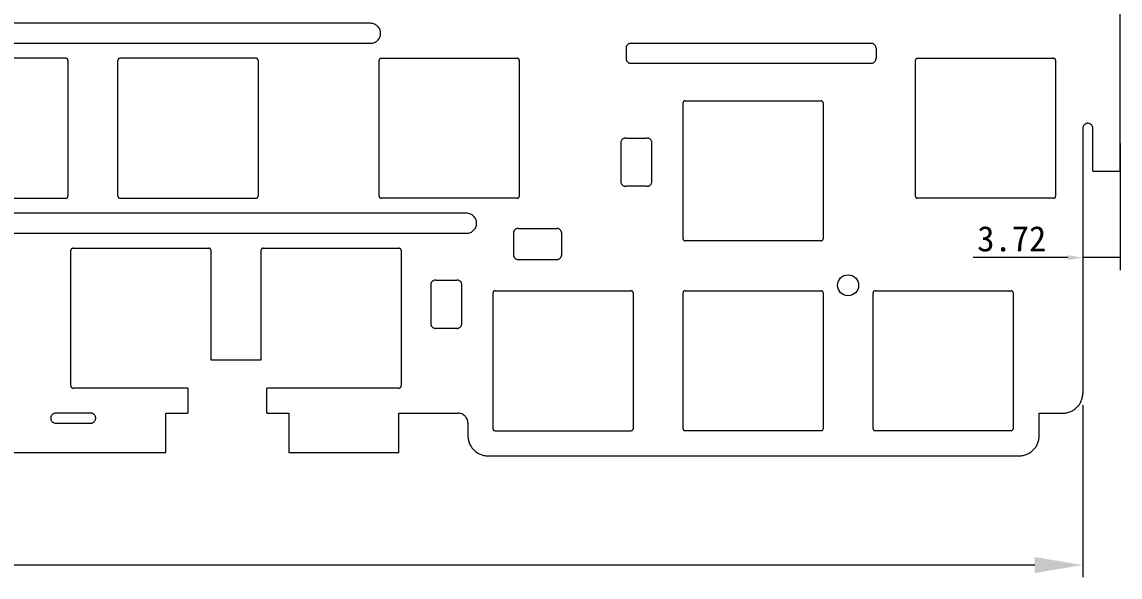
# Model space of a CAD drawing. Header units: millimetres. Extents: x 0 to 2822, y 422 to 2401.
# Drawn here: x 1634.9 to 2076.9, y 1361.5 to 1585.1 of the extents above; entities that cross this region are included whole.
import ezdxf

# ---------------------------------------------------------------- set-up
doc = ezdxf.new("R2010")
doc.units = ezdxf.units.MM

msp = doc.modelspace()

# ---------------------------------------------------------------- hatches: boundary and pattern name
at = {"true_color": 0x00ff00}
h = msp.add_hatch(color=3, dxfattribs=at)
h.dxf.hatch_style = 2
h.paths.add_polyline_path([(2055.85695, 1491.15205), (2061.8958, 1490.145575), (2055.85695, 1489.1391)])
at = {"true_color": 0x00ffff}
h = msp.add_hatch(color=4, dxfattribs=at)
h.dxf.hatch_style = 2
h.paths.add_polyline_path([(2042.570916, 1369.569446), (2061.895729, 1366.348938), (2042.570916, 1363.128077)])

# ---------------------------------------------------------------- linework, layer by layer
at = {"color": 7, "lineweight": 0}
for points in [[(2076.881341, 1524.930169), (2076.881341, 1607.865402)], [(1775.197428, 1584.514477), (1481.301083, 1584.514477)], [(1775.197428, 1576.462606), (1775.609071, 1576.48339), (1776.00882, 1576.544394), (1776.39465, 1576.643593), (1776.764538, 1576.778965), (1777.116462, 1576.948488), (1777.448397, 1577.150137), (1777.758322, 1577.381889), (1778.044212, 1577.641722), (1778.304045, 1577.927612), (1778.535797, 1578.237537), (1778.737446, 1578.569472), (1778.906969, 1578.921396), (1779.042341, 1579.291284), (1779.14154, 1579.677114), (1779.202543, 1580.076863), (1779.223328, 1580.488506), (1779.202543, 1580.90015), (1779.14154, 1581.299899), (1779.042341, 1581.685729), (1778.906969, 1582.055617), (1778.737446, 1582.40754), (1778.535797, 1582.739476), (1778.304045, 1583.0494), (1778.044212, 1583.335291), (1777.758322, 1583.595124), (1777.448397, 1583.826876), (1777.116462, 1584.028525), (1776.764538, 1584.198047), (1776.39465, 1584.33342), (1776.00882, 1584.432619), (1775.609071, 1584.493622), (1775.197428, 1584.514406)], [(1481.301154, 1576.462606), (1775.197498, 1576.462606)], [(1878.025235, 1574.449621), (1878.025235, 1570.423368)], [(1880.038221, 1576.462606), (1879.832428, 1576.452212), (1879.632575, 1576.421706), (1879.439675, 1576.372098), (1879.25474, 1576.304402), (1879.078782, 1576.21963), (1878.912813, 1576.118795), (1878.757847, 1576.002908), (1878.614895, 1575.872982), (1878.484969, 1575.73003), (1878.369082, 1575.575064), (1878.268247, 1575.409095), (1878.183475, 1575.233137), (1878.115779, 1575.048202), (1878.066171, 1574.855302), (1878.035664, 1574.655449), (1878.025271, 1574.449656)], [(1880.038221, 1576.462606), (1976.661937, 1576.462606)], [(1978.674746, 1574.449621), (1978.664352, 1574.655414), (1978.633845, 1574.855267), (1978.584238, 1575.048167), (1978.516542, 1575.233102), (1978.43177, 1575.40906), (1978.330935, 1575.575028), (1978.215048, 1575.729995), (1978.085122, 1575.872947), (1977.94217, 1576.002873), (1977.787203, 1576.11876), (1977.621235, 1576.219595), (1977.445277, 1576.304367), (1977.260342, 1576.372063), (1977.067442, 1576.42167), (1976.867589, 1576.452177), (1976.661796, 1576.462571)], [(1978.674746, 1574.449621), (1978.674746, 1570.423368)], [(1652.586794, 1570.423509), (1597.833214, 1570.423509)], [(1653.391939, 1569.6184), (1653.375579, 1569.780713), (1653.32866, 1569.93186), (1653.254422, 1570.068611), (1653.156107, 1570.187739), (1653.036957, 1570.286015), (1652.900211, 1570.360209), (1652.749112, 1570.407093), (1652.5869, 1570.423439)], [(1653.391939, 1569.6184), (1653.391939, 1514.865172)], [(1673.521616, 1514.865172), (1673.521616, 1569.6184)], [(1674.327078, 1570.423509), (1674.16475, 1570.407164), (1674.013563, 1570.36028), (1673.876755, 1570.286085), (1673.757562, 1570.18781), (1673.659222, 1570.068682), (1673.584971, 1569.93193), (1673.538047, 1569.780783), (1673.521686, 1569.618471)], [(1729.080341, 1570.423509), (1674.327113, 1570.423509)], [(1729.88545, 1569.6184), (1729.869105, 1569.780713), (1729.82222, 1569.93186), (1729.748026, 1570.068611), (1729.649751, 1570.187739), (1729.530623, 1570.286015), (1729.393871, 1570.360209), (1729.242724, 1570.407093), (1729.080411, 1570.423439)], [(1729.88545, 1569.6184), (1729.88545, 1514.865172)], [(1778.700405, 1514.865172), (1778.700405, 1569.6184)], [(1779.505514, 1570.423509), (1779.343202, 1570.407164), (1779.192055, 1570.36028), (1779.055303, 1570.286085), (1778.936175, 1570.18781), (1778.8379, 1570.068682), (1778.763705, 1569.93193), (1778.716821, 1569.780783), (1778.700476, 1569.618471)], [(1779.505514, 1570.423509), (1834.258742, 1570.423509)], [(1835.064204, 1569.6184), (1835.047844, 1569.780713), (1835.000919, 1569.93186), (1834.926669, 1570.068611), (1834.828328, 1570.187739), (1834.709136, 1570.286015), (1834.572327, 1570.360209), (1834.421141, 1570.407093), (1834.258813, 1570.423439)], [(1835.064204, 1569.6184), (1835.064204, 1514.865172)], [(1878.025235, 1570.423509), (1878.035629, 1570.217717), (1878.066136, 1570.017864), (1878.115744, 1569.824964), (1878.18344, 1569.640029), (1878.268211, 1569.464071), (1878.369047, 1569.298102), (1878.484934, 1569.143136), (1878.614859, 1569.000183), (1878.757811, 1568.870258), (1878.912778, 1568.754371), (1879.078746, 1568.653536), (1879.254704, 1568.568764), (1879.43964, 1568.501068), (1879.63254, 1568.45146), (1879.832392, 1568.420953), (1880.038185, 1568.410559)], [(1976.661761, 1568.410559), (1976.867554, 1568.420953), (1977.067406, 1568.45146), (1977.260306, 1568.501068), (1977.445242, 1568.568764), (1977.6212, 1568.653536), (1977.787168, 1568.754371), (1977.942135, 1568.870258), (1978.085087, 1569.000183), (1978.215013, 1569.143136), (1978.330899, 1569.298102), (1978.431735, 1569.464071), (1978.516507, 1569.640029), (1978.584202, 1569.824964), (1978.63381, 1570.017864), (1978.664317, 1570.217717), (1978.674711, 1570.423509)], [(1994.593843, 1514.865172), (1994.593843, 1569.6184)], [(1995.398953, 1570.423509), (1995.23664, 1570.407164), (1995.085493, 1570.36028), (1994.948741, 1570.286085), (1994.829614, 1570.18781), (1994.731338, 1570.068682), (1994.657144, 1569.93193), (1994.610259, 1569.780783), (1994.593914, 1569.618471)], [(1995.398953, 1570.423509), (2050.152181, 1570.423509)], [(2050.957325, 1569.6184), (2050.94098, 1569.780713), (2050.894095, 1569.93186), (2050.819901, 1570.068611), (2050.721626, 1570.187739), (2050.602498, 1570.286015), (2050.465746, 1570.360209), (2050.314599, 1570.407093), (2050.152286, 1570.423439)], [(2050.957325, 1569.6184), (2050.957325, 1514.865172)], [(1880.038221, 1568.410559), (1976.661937, 1568.410559)], [(1900.989552, 1497.754744), (1900.989552, 1552.507972)], [(1901.794696, 1553.313293), (1901.632383, 1553.296933), (1901.481237, 1553.250008), (1901.344485, 1553.175758), (1901.225357, 1553.077417), (1901.127082, 1552.958225), (1901.052887, 1552.821416), (1901.006003, 1552.67023), (1900.989658, 1552.507902)], [(1901.794696, 1553.313293), (1956.547924, 1553.313293)], [(1957.353386, 1552.508007), (1957.337026, 1552.670336), (1957.290101, 1552.821522), (1957.215851, 1552.95833), (1957.11751, 1553.077523), (1956.998318, 1553.175863), (1956.861509, 1553.250114), (1956.710323, 1553.297038), (1956.547995, 1553.313399)], [(1957.353386, 1552.508007), (1957.353386, 1497.75478)], [(2065.921771, 1542.241963), (2065.911377, 1542.447755), (2065.880869, 1542.647608), (2065.83126, 1542.840508), (2065.763561, 1543.025443), (2065.678784, 1543.201401), (2065.57794, 1543.36737), (2065.462043, 1543.522336), (2065.332103, 1543.665289), (2065.189132, 1543.795214), (2065.034142, 1543.911101), (2064.868145, 1544.011936), (2064.692153, 1544.096708), (2064.507177, 1544.164404), (2064.31423, 1544.214012), (2064.114323, 1544.244519), (2063.908468, 1544.254913), (2063.702737, 1544.244519), (2063.502939, 1544.214012), (2063.310086, 1544.164404), (2063.125191, 1544.096708), (2062.949267, 1544.011936), (2062.783327, 1543.911101), (2062.628384, 1543.795214), (2062.48545, 1543.665289), (2062.355539, 1543.522336), (2062.239664, 1543.36737), (2062.138836, 1543.201401), (2062.054069, 1543.025443), (2061.986377, 1542.840508), (2061.936771, 1542.647608), (2061.906264, 1542.447755), (2061.895871, 1542.241963)], [(1877.908466, 1538.329869), (1877.702673, 1538.319475), (1877.50282, 1538.288968), (1877.30992, 1538.23936), (1877.124985, 1538.171664), (1876.949027, 1538.086892), (1876.783059, 1537.986057), (1876.628092, 1537.87017), (1876.48514, 1537.740245), (1876.355214, 1537.597292), (1876.239327, 1537.442326), (1876.138492, 1537.276357), (1876.05372, 1537.100399), (1875.986024, 1536.915464), (1875.936417, 1536.722564), (1875.90591, 1536.522711), (1875.895516, 1536.316919)], [(1877.908466, 1538.329869), (1886.427696, 1538.329869)], [(1888.440787, 1536.316919), (1888.430394, 1536.522711), (1888.399887, 1536.722564), (1888.350279, 1536.915464), (1888.282583, 1537.100399), (1888.197811, 1537.276357), (1888.096976, 1537.442326), (1887.981089, 1537.597292), (1887.851164, 1537.740245), (1887.708211, 1537.87017), (1887.553245, 1537.986057), (1887.387276, 1538.086892), (1887.211318, 1538.171664), (1887.026383, 1538.23936), (1886.833483, 1538.288968), (1886.63363, 1538.319475), (1886.427837, 1538.329869)], [(2061.895835, 1542.241963), (2061.895835, 1435.575015)], [(2065.921771, 1524.930346), (2065.921771, 1542.241857)], [(1875.895481, 1536.316919), (1875.895481, 1520.896649)], [(1888.440787, 1520.896649), (1888.440787, 1536.316919)], [(1875.895481, 1520.896649), (1875.905874, 1520.690856), (1875.936381, 1520.491004), (1875.985989, 1520.298104), (1876.053685, 1520.113168), (1876.138457, 1519.93721), (1876.239292, 1519.771242), (1876.355179, 1519.616275), (1876.485105, 1519.473323), (1876.628057, 1519.343397), (1876.783023, 1519.227511), (1876.948992, 1519.126675), (1877.12495, 1519.041903), (1877.309885, 1518.974208), (1877.502785, 1518.9246), (1877.702638, 1518.894093), (1877.908431, 1518.883699)], [(1886.427838, 1518.883699), (1886.63363, 1518.894093), (1886.833483, 1518.9246), (1887.026383, 1518.974208), (1887.211318, 1519.041903), (1887.387276, 1519.126675), (1887.553245, 1519.227511), (1887.708211, 1519.343397), (1887.851164, 1519.473323), (1887.981089, 1519.616275), (1888.096976, 1519.771242), (1888.197811, 1519.93721), (1888.282583, 1520.113168), (1888.350279, 1520.298104), (1888.399887, 1520.491004), (1888.430394, 1520.690856), (1888.440787, 1520.896649)], [(2065.921771, 1524.930169), (2076.881165, 1524.930169)], [(1886.427838, 1518.883699), (1877.908607, 1518.883699)], [(1597.833214, 1514.059851), (1652.586794, 1514.059851)], [(1652.586794, 1514.059851), (1652.749006, 1514.076212), (1652.900105, 1514.123136), (1653.036851, 1514.197387), (1653.156001, 1514.295727), (1653.254316, 1514.41492), (1653.328554, 1514.551728), (1653.375473, 1514.702915), (1653.391833, 1514.865243)], [(1673.521616, 1514.865172), (1673.537976, 1514.702844), (1673.584901, 1514.551658), (1673.659151, 1514.414849), (1673.757492, 1514.295657), (1673.876684, 1514.197316), (1674.013493, 1514.123066), (1674.164679, 1514.076141), (1674.327007, 1514.059781)], [(1674.327078, 1514.059851), (1729.080306, 1514.059851)], [(1729.080341, 1514.059851), (1729.242654, 1514.076212), (1729.3938, 1514.123136), (1729.530552, 1514.197387), (1729.64968, 1514.295727), (1729.747956, 1514.41492), (1729.82215, 1514.551728), (1729.869034, 1514.702915), (1729.88538, 1514.865243)], [(1778.700405, 1514.865172), (1778.716751, 1514.702844), (1778.763635, 1514.551658), (1778.837829, 1514.414849), (1778.936105, 1514.295657), (1779.055233, 1514.197316), (1779.191984, 1514.123066), (1779.343131, 1514.076141), (1779.505444, 1514.059781)], [(1834.258742, 1514.059851), (1779.505514, 1514.059851)], [(1834.258742, 1514.059851), (1834.42107, 1514.076212), (1834.572257, 1514.123136), (1834.709065, 1514.197387), (1834.828258, 1514.295727), (1834.926598, 1514.41492), (1835.000849, 1514.551728), (1835.047773, 1514.702915), (1835.064134, 1514.865243)], [(1994.593843, 1514.865172), (1994.610189, 1514.702844), (1994.657073, 1514.551658), (1994.731268, 1514.414849), (1994.829543, 1514.295657), (1994.948671, 1514.197316), (1995.085423, 1514.123066), (1995.236569, 1514.076141), (1995.398882, 1514.059781)], [(2050.152216, 1514.059851), (1995.398988, 1514.059851)], [(2050.152216, 1514.059851), (2050.314529, 1514.076212), (2050.465675, 1514.123136), (2050.602427, 1514.197387), (2050.721555, 1514.295727), (2050.819831, 1514.41492), (2050.894025, 1514.551728), (2050.940909, 1514.702915), (2050.957255, 1514.865243)], [(1813.846914, 1508.020966), (1548.132222, 1508.020966)], [(1813.846914, 1499.968919), (1814.258558, 1499.989707), (1814.658307, 1500.050721), (1815.044136, 1500.149938), (1815.414025, 1500.285333), (1815.765948, 1500.454882), (1816.097884, 1500.656561), (1816.407808, 1500.888345), (1816.693699, 1501.148211), (1816.953532, 1501.434134), (1817.185284, 1501.74409), (1817.386933, 1502.076056), (1817.556455, 1502.428006), (1817.691828, 1502.797917), (1817.791027, 1503.183764), (1817.85203, 1503.583524), (1817.872814, 1503.995172), (1817.85203, 1504.406757), (1817.791027, 1504.806463), (1817.691828, 1505.192263), (1817.556455, 1505.562133), (1817.386933, 1505.914049), (1817.185284, 1506.245986), (1816.953532, 1506.555919), (1816.693699, 1506.841824), (1816.407808, 1507.101675), (1816.097884, 1507.333449), (1815.765948, 1507.535119), (1815.414025, 1507.704663), (1815.044136, 1507.840055), (1814.658307, 1507.93927), (1814.258558, 1508.000284), (1813.846914, 1508.021072)], [(1548.132187, 1499.968919), (1813.846879, 1499.968919)], [(1832.690539, 1499.901574), (1832.690539, 1491.382343)], [(1834.703524, 1501.914524), (1834.497732, 1501.90413), (1834.297879, 1501.873623), (1834.104979, 1501.824015), (1833.920044, 1501.756319), (1833.744086, 1501.671547), (1833.578117, 1501.570712), (1833.423151, 1501.454825), (1833.280198, 1501.3249), (1833.150273, 1501.181947), (1833.034386, 1501.026981), (1832.933551, 1500.861012), (1832.848779, 1500.685054), (1832.781083, 1500.500119), (1832.731475, 1500.307219), (1832.700968, 1500.107366), (1832.690574, 1499.901574)], [(1834.703524, 1501.914524), (1850.123794, 1501.914524)], [(1852.136744, 1499.901574), (1852.12635, 1500.107366), (1852.095843, 1500.307219), (1852.046235, 1500.500119), (1851.97854, 1500.685054), (1851.893768, 1500.861012), (1851.792932, 1501.026981), (1851.677046, 1501.181947), (1851.54712, 1501.3249), (1851.404168, 1501.454825), (1851.249201, 1501.570712), (1851.083233, 1501.671547), (1850.907275, 1501.756319), (1850.72234, 1501.824015), (1850.529439, 1501.873623), (1850.329587, 1501.90413), (1850.123794, 1501.914524)], [(1852.136744, 1491.382167), (1852.136744, 1499.901397)], [(1900.989552, 1497.754744), (1901.005897, 1497.592416), (1901.052782, 1497.44123), (1901.126976, 1497.304422), (1901.225251, 1497.185229), (1901.344379, 1497.086889), (1901.481131, 1497.012638), (1901.632278, 1496.965714), (1901.794591, 1496.949353)], [(1956.547924, 1496.949459), (1901.794696, 1496.949459)], [(1956.547924, 1496.949459), (1956.710252, 1496.965819), (1956.861439, 1497.012744), (1956.998247, 1497.086994), (1957.11744, 1497.185335), (1957.21578, 1497.304527), (1957.290031, 1497.441336), (1957.336955, 1497.592522), (1957.353316, 1497.75485)], [(1654.59978, 1438.372331), (1654.59978, 1493.125559)], [(1655.404889, 1493.930845), (1655.242576, 1493.914484), (1655.09143, 1493.86756), (1654.954678, 1493.793309), (1654.83555, 1493.694969), (1654.737274, 1493.575776), (1654.66308, 1493.438968), (1654.616196, 1493.287781), (1654.59985, 1493.125453)], [(1655.404889, 1493.930845), (1710.158117, 1493.930845)], [(1710.963262, 1493.125559), (1710.946916, 1493.287887), (1710.900032, 1493.439074), (1710.825837, 1493.575882), (1710.727562, 1493.695075), (1710.608434, 1493.793415), (1710.471682, 1493.867666), (1710.320536, 1493.91459), (1710.158223, 1493.930951)], [(1710.963262, 1493.125559), (1710.963262, 1448.986004)], [(1731.093291, 1448.986145), (1731.093291, 1493.124995)], [(1731.898436, 1493.929998), (1731.736123, 1493.913638), (1731.584976, 1493.866719), (1731.448224, 1493.792481), (1731.329096, 1493.694166), (1731.230821, 1493.575016), (1731.156627, 1493.43827), (1731.109742, 1493.287171), (1731.093397, 1493.124959)], [(1731.898436, 1493.929998), (1786.651663, 1493.929998)], [(1787.456773, 1493.124889), (1787.440427, 1493.287101), (1787.393543, 1493.4382), (1787.319349, 1493.574945), (1787.221073, 1493.694096), (1787.101945, 1493.792411), (1786.965193, 1493.866648), (1786.814047, 1493.913568), (1786.651734, 1493.929928)], [(1787.456773, 1493.124889), (1787.456773, 1438.371308)], [(1832.690539, 1491.382167), (1832.700933, 1491.176374), (1832.73144, 1490.976521), (1832.781048, 1490.783621), (1832.848743, 1490.598686), (1832.933515, 1490.422728), (1833.034351, 1490.256759), (1833.150237, 1490.101793), (1833.280163, 1489.958841), (1833.423115, 1489.828915), (1833.578082, 1489.713028), (1833.74405, 1489.612193), (1833.920008, 1489.527421), (1834.104944, 1489.459725), (1834.297844, 1489.410118), (1834.497696, 1489.379611), (1834.703489, 1489.369217)], [(1850.123759, 1489.369217), (1850.329551, 1489.379611), (1850.529404, 1489.410118), (1850.722304, 1489.459725), (1850.907239, 1489.527421), (1851.083197, 1489.612193), (1851.249166, 1489.713028), (1851.404132, 1489.828915), (1851.547085, 1489.958841), (1851.67701, 1490.101793), (1851.792897, 1490.256759), (1851.893732, 1490.422728), (1851.978504, 1490.598686), (1852.0462, 1490.783621), (1852.095808, 1490.976521), (1852.126315, 1491.176374), (1852.136709, 1491.382167)], [(1834.703524, 1489.369217), (1850.123794, 1489.369217)], [(1801.414919, 1481.107373), (1801.209064, 1481.096979), (1801.009157, 1481.066472), (1800.81621, 1481.016864), (1800.631235, 1480.949168), (1800.455242, 1480.864397), (1800.289246, 1480.763561), (1800.134256, 1480.647674), (1799.991285, 1480.517749), (1799.861345, 1480.374797), (1799.745447, 1480.21983), (1799.644604, 1480.053862), (1799.559826, 1479.877904), (1799.492127, 1479.692968), (1799.442518, 1479.500068), (1799.412011, 1479.300216), (1799.401617, 1479.094423)], [(1801.414919, 1481.107373), (1809.93415, 1481.107373)], [(1811.947276, 1479.094388), (1811.936882, 1479.30018), (1811.906376, 1479.500033), (1811.856768, 1479.692933), (1811.789072, 1479.877868), (1811.7043, 1480.053826), (1811.603465, 1480.219795), (1811.487578, 1480.374761), (1811.357652, 1480.517714), (1811.2147, 1480.647639), (1811.059734, 1480.763526), (1810.893765, 1480.864361), (1810.717807, 1480.949133), (1810.532872, 1481.016829), (1810.339972, 1481.066437), (1810.140119, 1481.096944), (1809.934326, 1481.107337)], [(1799.401617, 1479.094388), (1799.401617, 1463.674118)], [(1811.947276, 1463.674153), (1811.947276, 1479.094423)], [(1825.30115, 1476.819923), (1825.138837, 1476.803578), (1824.98769, 1476.756693), (1824.850939, 1476.682499), (1824.731811, 1476.584224), (1824.633535, 1476.465096), (1824.559341, 1476.328344), (1824.512457, 1476.177197), (1824.496111, 1476.014884)], [(1825.30115, 1476.819923), (1880.054378, 1476.819923)], [(1880.859522, 1476.014814), (1880.843177, 1476.177127), (1880.796293, 1476.328273), (1880.722098, 1476.465025), (1880.623823, 1476.584153), (1880.504695, 1476.682429), (1880.367943, 1476.756623), (1880.216797, 1476.803507), (1880.054484, 1476.819853)], [(1901.794696, 1476.819606), (1901.632383, 1476.803246), (1901.481237, 1476.756326), (1901.344485, 1476.682089), (1901.225357, 1476.583774), (1901.127082, 1476.464623), (1901.052887, 1476.327878), (1901.006003, 1476.176779), (1900.989658, 1476.014567)], [(1901.794696, 1476.819606), (1956.547924, 1476.819606)], [(1957.353386, 1476.014461), (1957.337026, 1476.176673), (1957.290101, 1476.327772), (1957.215851, 1476.464517), (1957.11751, 1476.583668), (1956.998318, 1476.681983), (1956.861509, 1476.75622), (1956.710323, 1476.80314), (1956.547995, 1476.8195)], [(1978.288208, 1476.819923), (1978.125996, 1476.803578), (1977.974897, 1476.756693), (1977.838151, 1476.682499), (1977.719001, 1476.584224), (1977.620686, 1476.465096), (1977.546448, 1476.328344), (1977.499529, 1476.177197), (1977.483169, 1476.014884)], [(1978.288208, 1476.819923), (2033.041788, 1476.819923)], [(2033.846933, 1476.014814), (2033.830573, 1476.177127), (2033.783653, 1476.328273), (2033.709416, 1476.465025), (2033.611101, 1476.584153), (2033.49195, 1476.682429), (2033.355205, 1476.756623), (2033.204106, 1476.803507), (2033.041894, 1476.819853)], [(1824.496041, 1421.261551), (1824.496041, 1476.014779)], [(1880.859522, 1476.014814), (1880.859522, 1421.261586)], [(1900.989552, 1421.261057), (1900.989552, 1476.014637)], [(1957.353386, 1476.014461), (1957.353386, 1421.260881)], [(1977.483098, 1421.261551), (1977.483098, 1476.014779)], [(2033.846933, 1476.014814), (2033.846933, 1421.261586)], [(1799.401617, 1463.674153), (1799.412011, 1463.46836), (1799.442518, 1463.268508), (1799.492127, 1463.075608), (1799.559826, 1462.890672), (1799.644604, 1462.714714), (1799.745447, 1462.548746), (1799.861345, 1462.39378), (1799.991285, 1462.250827), (1800.134256, 1462.120902), (1800.289246, 1462.005015), (1800.455242, 1461.904179), (1800.631235, 1461.819408), (1800.81621, 1461.751712), (1801.009157, 1461.702104), (1801.209064, 1461.671597), (1801.414919, 1461.661203)], [(1809.934326, 1461.661168), (1810.140119, 1461.671562), (1810.339972, 1461.702069), (1810.532872, 1461.751676), (1810.717807, 1461.819372), (1810.893765, 1461.904144), (1811.059734, 1462.00498), (1811.2147, 1462.120866), (1811.357652, 1462.250792), (1811.487578, 1462.393744), (1811.603465, 1462.548711), (1811.7043, 1462.714679), (1811.789072, 1462.890637), (1811.856768, 1463.075572), (1811.906376, 1463.268473), (1811.936882, 1463.468325), (1811.947276, 1463.674118)], [(1809.934326, 1461.661168), (1801.415096, 1461.661168)], [(1710.963262, 1448.986145), (1731.093467, 1448.986145)], [(1654.59978, 1438.372331), (1654.616125, 1438.21012), (1654.66301, 1438.059021), (1654.737204, 1437.922275), (1654.835479, 1437.803124), (1654.954607, 1437.70481), (1655.091359, 1437.630572), (1655.242506, 1437.583653), (1655.404819, 1437.567292)], [(1701.602938, 1437.567222), (1655.404924, 1437.567222)], [(1701.602938, 1437.567222), (1701.602938, 1427.523286)], [(1786.651663, 1437.56634), (1733.407972, 1437.56634)], [(1733.408077, 1427.523215), (1733.408077, 1437.566446)], [(1786.651663, 1437.56634), (1786.813976, 1437.5827), (1786.965123, 1437.62962), (1787.101875, 1437.703857), (1787.221003, 1437.802172), (1787.319278, 1437.921323), (1787.393472, 1438.058068), (1787.440357, 1438.209167), (1787.456702, 1438.371379)], [(2053.843612, 1427.523215), (2054.257978, 1427.533693), (2054.666904, 1427.564787), (2055.069884, 1427.615993), (2055.466412, 1427.686804), (2055.855982, 1427.776715), (2056.238089, 1427.885219), (2056.612226, 1428.01181), (2056.977888, 1428.155983), (2057.334569, 1428.317231), (2057.681762, 1428.495049), (2058.018962, 1428.68893), (2058.345663, 1428.898369), (2058.661359, 1429.122859), (2058.965544, 1429.361895), (2059.257712, 1429.61497), (2059.537357, 1429.881579), (2059.803974, 1430.161215), (2060.057056, 1430.453374), (2060.296098, 1430.757548), (2060.520593, 1431.073231), (2060.730036, 1431.399918), (2060.923921, 1431.737104), (2061.101741, 1432.08428), (2061.262992, 1432.440943), (2061.407166, 1432.806585), (2061.533759, 1433.180702), (2061.642264, 1433.562786), (2061.732175, 1433.952332), (2061.802987, 1434.348834), (2061.854193, 1434.751786), (2061.885287, 1435.160681), (2061.895765, 1435.575015)], [(1648.459929, 1427.522863), (1648.254137, 1427.512469), (1648.054284, 1427.481962), (1647.861384, 1427.432354), (1647.676449, 1427.364658), (1647.500491, 1427.279886), (1647.334522, 1427.179051), (1647.179556, 1427.063164), (1647.036603, 1426.933239), (1646.906678, 1426.790286), (1646.790791, 1426.63532), (1646.689956, 1426.469351), (1646.605184, 1426.293393), (1646.537488, 1426.108458), (1646.48788, 1425.915558), (1646.457373, 1425.715705), (1646.446979, 1425.509912), (1646.457373, 1425.30412), (1646.48788, 1425.104267), (1646.537488, 1424.911367), (1646.605184, 1424.726432), (1646.689956, 1424.550474), (1646.790791, 1424.384505), (1646.906678, 1424.229539), (1647.036603, 1424.086586), (1647.179556, 1423.956661), (1647.334522, 1423.840774), (1647.500491, 1423.739939), (1647.676449, 1423.655167), (1647.861384, 1423.587471), (1648.054284, 1423.537863), (1648.254137, 1423.507356), (1648.459929, 1423.496962)], [(1648.459929, 1423.496927), (1662.550932, 1423.496927)], [(1662.551073, 1427.522863), (1648.460071, 1427.522863)], [(1662.551073, 1423.496927), (1662.756866, 1423.507321), (1662.956719, 1423.537828), (1663.149619, 1423.587436), (1663.334554, 1423.655132), (1663.510512, 1423.739903), (1663.676481, 1423.840739), (1663.831447, 1423.956626), (1663.974399, 1424.086551), (1664.104325, 1424.229503), (1664.220212, 1424.38447), (1664.321047, 1424.550438), (1664.405819, 1424.726396), (1664.473515, 1424.911332), (1664.523122, 1425.104232), (1664.553629, 1425.304084), (1664.564023, 1425.509877), (1664.553629, 1425.71567), (1664.523122, 1425.915523), (1664.473515, 1426.108423), (1664.405819, 1426.293358), (1664.321047, 1426.469316), (1664.220212, 1426.635284), (1664.104325, 1426.790251), (1663.974399, 1426.933203), (1663.831447, 1427.063129), (1663.676481, 1427.179016), (1663.510512, 1427.279851), (1663.334554, 1427.364623), (1663.149619, 1427.432319), (1662.956719, 1427.481926), (1662.756866, 1427.512433), (1662.551073, 1427.522827)], [(1692.745606, 1427.523215), (1701.602797, 1427.523215)], [(1692.745606, 1411.642183), (1692.745606, 1427.52318)], [(1733.408077, 1427.523215), (1742.265269, 1427.523215)], [(1742.26541, 1427.523215), (1742.26541, 1411.642218)], [(1786.551086, 1427.523215), (1810.363234, 1427.523215)], [(1786.551086, 1411.642183), (1786.551086, 1427.52318)], [(1814.389169, 1423.49728), (1814.368385, 1423.908924), (1814.307382, 1424.308672), (1814.208182, 1424.694502), (1814.07281, 1425.064391), (1813.903288, 1425.416314), (1813.701639, 1425.74825), (1813.469886, 1426.058174), (1813.210053, 1426.344064), (1812.924163, 1426.603897), (1812.614238, 1426.83565), (1812.282303, 1427.037299), (1811.930379, 1427.206821), (1811.560491, 1427.342193), (1811.174661, 1427.441393), (1810.774913, 1427.502396), (1810.363269, 1427.52318)], [(1814.389169, 1423.49728), (1814.389169, 1418.389058)], [(2044.314484, 1427.523215), (2053.843718, 1427.523215)], [(2044.314484, 1418.389058), (2044.314484, 1427.52318)], [(1824.496041, 1421.261551), (1824.512386, 1421.099223), (1824.55927, 1420.948036), (1824.633465, 1420.811228), (1824.73174, 1420.692035), (1824.850868, 1420.593695), (1824.98762, 1420.519444), (1825.138767, 1420.47252), (1825.301079, 1420.456159)], [(1825.30115, 1420.456265), (1880.054378, 1420.456265)], [(1880.054413, 1420.456265), (1880.216726, 1420.472626), (1880.367873, 1420.51955), (1880.504624, 1420.593801), (1880.623752, 1420.692141), (1880.722028, 1420.811334), (1880.796222, 1420.948142), (1880.843106, 1421.099329), (1880.859452, 1421.261657)], [(1900.989552, 1421.261057), (1901.005897, 1421.098845), (1901.052782, 1420.947746), (1901.126976, 1420.811001), (1901.225251, 1420.69185), (1901.344379, 1420.593535), (1901.481131, 1420.519298), (1901.632278, 1420.472378), (1901.794591, 1420.456018)], [(1956.547924, 1420.455948), (1901.794696, 1420.455948)], [(1956.547924, 1420.455948), (1956.710252, 1420.472308), (1956.861439, 1420.519227), (1956.998247, 1420.593465), (1957.11744, 1420.691779), (1957.21578, 1420.81093), (1957.290031, 1420.947676), (1957.336955, 1421.098775), (1957.353316, 1421.260986)], [(1977.483098, 1421.261551), (1977.499458, 1421.099223), (1977.546378, 1420.948036), (1977.620615, 1420.811228), (1977.71893, 1420.692035), (1977.838081, 1420.593695), (1977.974826, 1420.519444), (1978.125925, 1420.47252), (1978.288137, 1420.456159)], [(2033.041788, 1420.456265), (1978.288207, 1420.456265)], [(2033.041788, 1420.456265), (2033.204, 1420.472626), (2033.355099, 1420.51955), (2033.491844, 1420.593801), (2033.610995, 1420.692141), (2033.70931, 1420.811334), (2033.783547, 1420.948142), (2033.830467, 1421.099329), (2033.846827, 1421.261657)], [(1814.389169, 1418.389058), (1814.399646, 1417.974723), (1814.430741, 1417.565824), (1814.481947, 1417.162868), (1814.552758, 1416.766359), (1814.642668, 1416.376805), (1814.751172, 1415.994712), (1814.877764, 1415.620585), (1815.021936, 1415.25493), (1815.183185, 1414.898255), (1815.361002, 1414.551064), (1815.554883, 1414.213865), (1815.764322, 1413.887162), (1815.988812, 1413.571463), (1816.227848, 1413.267273), (1816.480923, 1412.975098), (1816.747532, 1412.695445), (1817.027169, 1412.428819), (1817.319327, 1412.175728), (1817.623501, 1411.936676), (1817.939185, 1411.71217), (1818.265872, 1411.502716), (1818.603057, 1411.30882), (1818.950234, 1411.130989), (1819.306897, 1410.969728), (1819.672539, 1410.825543), (1820.046655, 1410.698941), (1820.428739, 1410.590428), (1820.818286, 1410.500509), (1821.214787, 1410.429691), (1821.617739, 1410.378481), (1822.026635, 1410.347383), (1822.440969, 1410.336905)], [(2036.262614, 1410.337011), (2036.676948, 1410.347488), (2037.085843, 1410.378583), (2037.488795, 1410.429789), (2037.885297, 1410.500601), (2038.274843, 1410.590512), (2038.656927, 1410.699017), (2039.031044, 1410.825609), (2039.396686, 1410.969784), (2039.753349, 1411.131034), (2040.100526, 1411.308855), (2040.437711, 1411.50274), (2040.764398, 1411.712183), (2041.080082, 1411.936678), (2041.384256, 1412.17572), (2041.676414, 1412.428802), (2041.95605, 1412.695418), (2042.222659, 1412.975064), (2042.475735, 1413.267232), (2042.71477, 1413.571417), (2042.939261, 1413.887113), (2043.148699, 1414.213814), (2043.34258, 1414.551014), (2043.520398, 1414.898207), (2043.681646, 1415.254887), (2043.825819, 1415.620549), (2043.95241, 1415.994687), (2044.060914, 1416.376793), (2044.150825, 1416.766364), (2044.221636, 1417.162892), (2044.272842, 1417.565872), (2044.303937, 1417.974798), (2044.314414, 1418.389164)], [(1584.044224, 1411.642183), (1692.745641, 1411.642183)], [(1742.26541, 1411.642183), (1786.551016, 1411.642183)], [(1822.441039, 1410.337011), (2036.262473, 1410.337011)]]:
    msp.add_lwpolyline(points, dxfattribs=at)
at = {"color": 3, "lineweight": 0, "true_color": 0x00ff00}
for points in [[(2061.895835, 1536.150866), (2061.895835, 1485.113094)], [(2076.881341, 1536.150866), (2076.881341, 1485.113094)], [(2055.85695, 1490.145575), (2017.739311, 1490.145575)], [(2076.881341, 1490.145575), (2061.895694, 1490.145575)]]:
    msp.add_lwpolyline(points, dxfattribs=at)
at = {"color": 4, "lineweight": 0, "true_color": 0x00ffff}
for points in [[(2061.895835, 1430.744006), (2061.895835, 1361.517717)], [(2042.570916, 1366.348973), (1532.488116, 1366.348973)]]:
    msp.add_lwpolyline(points, dxfattribs=at)
at = {"color": 7, "lineweight": 0}
msp.add_circle((1967.407059, 1479.018082), 4.227336, dxfattribs=at)

# ---------------------------------------------------------------- texts
at = {"color": 3, "true_color": 0x00ff00, "insert": (2019.410932, 1502.866891), "char_height": 10.204857, "attachment_point": 1}
msp.add_mtext('{\\fSimSun|b0|i0|c0;3.72}', dxfattribs=at)

doc.saveas('drawing.dxf')
